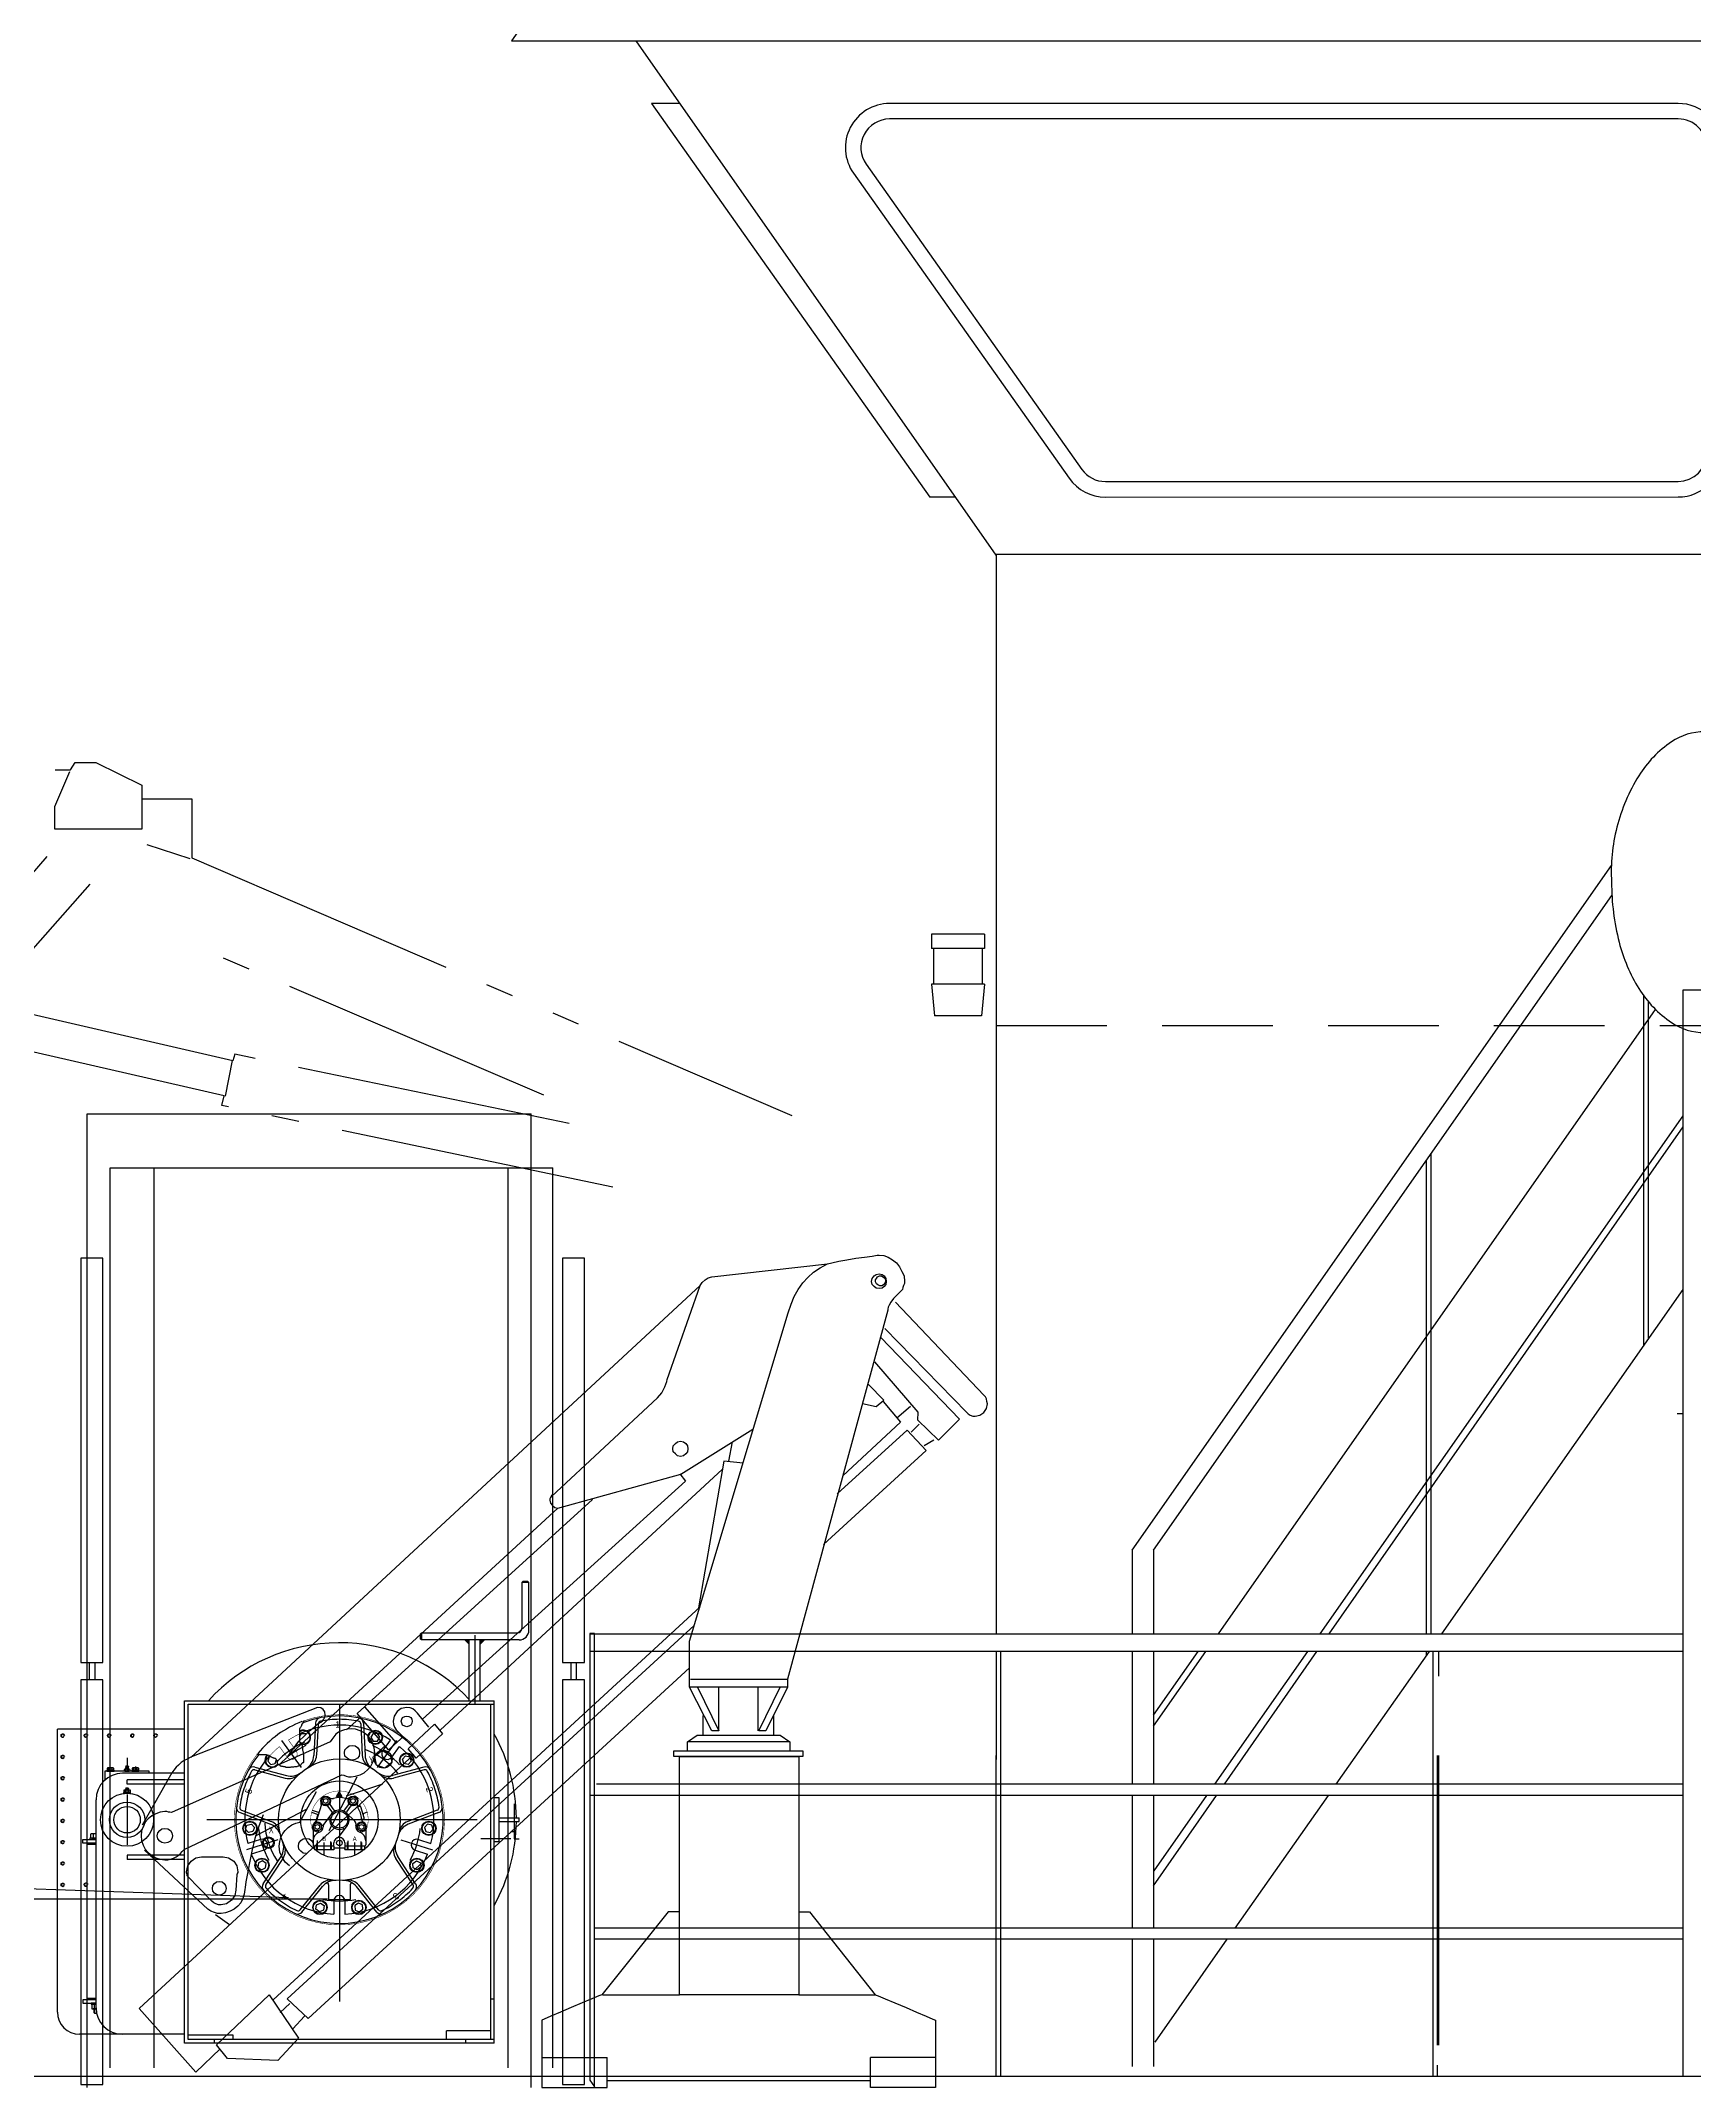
# Model space of a CAD drawing. Extents: x 1551 to 113148, y -1700 to 77018.
# Drawn here: x 20676 to 24412, y 60142 to 64767 of the extents above; entities that cross this region are included whole.
import ezdxf
from ezdxf.enums import TextEntityAlignment as Align

# ---------------------------------------------------------------- set-up
doc = ezdxf.new("R2010")
doc.units = 0
doc.header["$LTSCALE"] = 500
doc.header["$MEASUREMENT"] = 0
for name, pattern in [('CENTER', [3, 2.5, -0.25, 0, -0.25]), ('DASHED', [0.75, 0.5, -0.25]), ('PHANTOM', [2.1, 1.25, -0.2, 0.125, -0.2, 0.125, -0.2])]:
    doc.linetypes.add(name, pattern=pattern)
doc.layers.get('0').update_dxf_attribs({"linetype": 'CONTINUOUS'})
for name, color, linetype in [('CENTER', 7, 'CENTER'), ('U0CO1', 7, 'CONTINUOUS'), ('U0CO2', 7, 'CONTINUOUS')]:
    doc.layers.add(name, color=color, linetype=linetype)

# ---------------------------------------------------------------- blocks, each defined once
blk = doc.blocks.new('FLÅTE-20-25-PLAN')
at = {"color": 0, "linetype": 'ByBlock'}
for p, q in [((-470, 675), (-470, 0)), ((-430, 675), (-430, 0)), ((-430, 675), (-170, 675)), ((-170, 675), (-170, 0)), ((-130, 675), (-130, 0)), ((-130, 675), (130, 675)), ((130, 675), (130, 0)), ((170, 675), (170, 0)), ((430, 675), (170, 675)), ((430, 675), (430, 0)), ((470, 675), (470, 0)), ((-430, 0), (-170, 0)), ((-130, 0), (130, 0)), ((430, 0), (170, 0))]:
    blk.add_line(p, q, dxfattribs=at)
for points in [[(-469.6, -2.5, -0.148769), (-544, 20.1, -0.107097), (-618.1, 97.1, -0.075852), (-667.6, 213.4, -0.076955), (-679.6, 337.5, -0.062698), (-662.5, 473.4, -0.075852), (-618.1, 577.9, -0.107097), (-544, 654.8, -0.148769), (-469.6, 677.5, -0.148769)], [(469.6, -2.5, 0.148769), (544, 20.1, 0.107097), (618.1, 97.1, 0.075852), (667.6, 213.4, 0.076955), (679.6, 337.5, 0.062698), (662.5, 473.4, 0.075852), (618.1, 577.9, 0.107097), (544, 654.8, 0.148769), (469.6, 677.5, 0.148769)]]:
    blk.add_lwpolyline(points, format="xyb", dxfattribs=at)
for centre, start, end in [((-450, 675), 0, 180), ((-150, 675), 0, 180), ((150, 675), 0, 180), ((450, 675), 0, 180), ((-450, 0), 180, 0), ((-150, 0), 180, 0), ((150, 0), 180, 0), ((450, 0), 180, 0)]:
    blk.add_arc(centre, 20, start, end, dxfattribs=at)
blk = doc.blocks.new('la')
for p, q in [((-60, 185), (60, 185)), ((-60, 185), (-60, 152)), ((60, 185), (60, 152)), ((-60, 152), (60, 152)), ((-55, 152), (-55, 72)), ((55, 152), (55, 72)), ((-60, 72), (60, 72)), ((-60, 72), (-52.9, 0)), ((60, 72), (52.9, 0)), ((-52.9, 0), (52.9, 0))]:
    blk.add_line(p, q)
blk = doc.blocks.new('A$C2C821063')
for p, q in [((-3483.1, 2943.3), (-3481.9, 2962.7)), ((-1509.6, 2962.7), (-1499.2, 2979.9)), ((-1499.2, 2979.9), (-1452.4, 2979.9)), ((-1452.4, 2979.9), (-1348.3, 2928.4)), ((-5149.1, 2957), (-5067.9, 2957)), ((-5067.9, 2957), (-5067.9, 2943.3)), ((-1348.3, 2928.4), (-1348.3, 2897.6)), ((-1348.3, 2897.6), (-1235.1, 2897.6)), ((-1235.1, 2897.6), (-1235.1, 2763.8)), ((-1846.9, 2417.3), (-1838.9, 2644.8)), ((-1845.7, 2405.9), (-1846.9, 2417.3)), ((-1843.5, 2396.7), (-1845.7, 2405.9)), ((-1838.9, 2386.4), (-1843.5, 2396.7)), ((-1832, 2378.4), (-1838.9, 2386.4)), ((-1824, 2371.6), (-1832, 2378.4)), ((-1814.8, 2365.8), (-1824, 2371.6)), ((-1804.6, 2362.4), (-1814.8, 2365.8)), ((-1794.3, 2361.3), (-1804.6, 2362.4)), ((-1785.1, 2361.3), (-1794.3, 2361.3)), ((-1776, 2363.5), (-1785.1, 2361.3)), ((-1770.2, 2364.7), (-1776, 2363.5)), ((-1765.7, 2364.7), (-1770.2, 2364.7)), ((-1161.9, 2226.3), (-1765.7, 2364.7)), ((-1167.6, 2204.6), (-1161.9, 2226.3))]:
    blk.add_line(p, q)
at = {"linetype": 'PHANTOM'}
for p, q in [((-3481.9, 2962.7), (-1509.6, 2962.7)), ((-5067.9, 2943.3), (-3483.1, 2943.3)), ((-1235.1, 2763.8), (121, 2181.7)), ((-283.8, 2019.4), (-1167.6, 2204.6))]:
    blk.add_line(p, q, dxfattribs=at)
for points in [[(-6986.6, 2684.9), (-6986.6, 2630), (-6987.8, 2619.7), (-6990.1, 2610.5), (-6994.6, 2602.5), (-7000.4, 2595.7), (-7007.2, 2588.8), (-7015.2, 2584.3), (-7024.3, 2582), (-7034.7, 2580.8), (-7043.8, 2582), (-7051.8, 2584.3), (-7058.7, 2588.8), (-7063.2, 2595.7), (-7066.7, 2602.5), (-7068.9, 2610.5), (-7071.2, 2619.7), (-7071.2, 2630), (-7071.2, 2966.1), (-6986.6, 2966.1), (-6986.6, 2691.7)], [(-3400.8, 2962.7), (-3400.8, 2899.9), (-3413.4, 2861), (-3413.4, 2664.3)], [(-5149.1, 2959.3), (-5149.1, 2688.3)], [(-5067.9, 2943.3), (-5067.9, 2679.2)], [(-3481.9, 2946.7), (-3481.9, 2679.2)], [(-1348.3, 2897.6), (-1348.3, 2828.9), (-1545, 2828.9), (-1545, 2880.4), (-1510.7, 2959.3)], [(-1238.6, 2761.5), (-1335.8, 2793.5)], [(-1841.2, 2444.7), (-1562.2, 2767.2)], [(-1763.4, 2367), (-1465, 2704.3)], [(-2095, 2664.3), (-2172.8, 2664.3)], [(-2143, 2632.3), (-2145.3, 2635.7), (-2145.3, 2640.3), (-2143, 2643.7), (-2140.7, 2647.1), (-2136.2, 2649.4), (-2131.6, 2649.4), (-2128.2, 2648.3), (-2124.7, 2644.8), (-2122.5, 2641.4), (-2122.5, 2636.8), (-2124.7, 2633.4), (-2127, 2630), (-2130.5, 2627.7), (-2135, 2627.7), (-2139.6, 2628.9), (-2143, 2632.3)], [(-1655.9, 2662), (-1939.5, 2662)], [(-1747.4, 2551.1), (-1741.7, 2640.3)], [(-1740.5, 2596.8), (-1705.1, 2595.7)], [(-7036.9, 2563.7), (-7028.9, 2563.7), (-7028.9, 2562.5), (-7030.1, 2561.4), (-7028.9, 2557.9), (-7025.5, 2554.5), (-7020.9, 2552.2), (-7010.7, 2545.4), (-7001.5, 2533.9), (-6996.9, 2516.8), (-7000.4, 2505.3), (-7008.4, 2497.3), (-7018.6, 2493.9), (-7028.9, 2491.6), (-7033.5, 2492.8), (-7042.7, 2497.3), (-7051.8, 2505.3), (-7056.4, 2519.1), (-7056.4, 2521.4), (-7057.5, 2525.9), (-7059.8, 2531.7), (-7064.4, 2536.2), (-7064.4, 2536.2), (-7064.4, 2537.4), (-7063.2, 2537.4), (-7062.1, 2537.4), (-7057.5, 2532.8), (-7055.3, 2527.1), (-7053, 2521.4), (-7053, 2519.1), (-7046.1, 2506.5), (-7038.1, 2500.8), (-7031.2, 2498.5), (-7028.9, 2498.5), (-7017.5, 2503), (-7010.7, 2509.9), (-7008.4, 2516.8), (-7007.2, 2519.1), (-7009.5, 2531.7), (-7016.4, 2540.8), (-7025.5, 2547.6), (-7028.9, 2549.9), (-7031.2, 2553.4), (-7033.5, 2555.6), (-7034.7, 2557.9), (-7034.7, 2560.2), (-7034.7, 2560.2), (-7034.7, 2561.4), (-7035.8, 2562.5), (-7036.9, 2563.7)], [(-7004.9, 2578.5), (-7019.8, 2566), (-7041.5, 2566), (-7056.4, 2578.5)], [(-1844.6, 2420.7), (-1843.5, 2431), (-1840, 2441.3), (-1834.3, 2450.5), (-1827.4, 2458.4), (-1819.4, 2464.2), (-1810.3, 2468.8), (-1800, 2471), (-1789.7, 2472.2), (-1779.4, 2471), (-1769.1, 2467.6), (-1760, 2461.9), (-1752, 2455), (-1745.1, 2447), (-1740.5, 2437.9), (-1738.2, 2427.6), (-1737.1, 2417.3), (-1739.4, 2404.7), (-1744, 2394.4), (-1749.7, 2384.2), (-1757.7, 2376.1)], [(-1143.7, 2306.4), (-1159.7, 2225.2)], [(-92, 889.6), (-44, 791.3), (-60, 791.3), (-110.3, 889.6), (-110.3, 905.6), (-110.3, 942.2), (-110.3, 977.7), (-110.3, 993.7), (112.6, 1735.8), (119.5, 1755.2), (126.4, 1772.4), (135.5, 1788.4), (145.8, 1803.2), (157.2, 1815.8), (169.8, 1827.3), (184.7, 1837.5), (201.8, 1846.7), (211, 1849), (227, 1852.4), (245.3, 1855.8), (265.9, 1859.3), (285.3, 1861.6), (302.4, 1863.9), (313.9, 1866.1), (318.5, 1866.1), (328.8, 1865), (339, 1861.6), (348.2, 1855.8), (357.3, 1849), (364.2, 1839.8), (369.9, 1829.5), (374.5, 1819.3), (375.7, 1806.7), (375.7, 1802.1), (373.4, 1797.5), (372.2, 1792.9), (371.1, 1788.4), (359.6, 1777), (350.5, 1767.8), (344.7, 1759.8), (341.3, 1752.9), (339, 1748.3), (337.9, 1743.8), (337.9, 1742.6), (337.9, 1741.5), (111.5, 907.9)], [(-422.5, 1320.7), (-182.4, 1543.7), (-173.2, 1555.1), (-166.4, 1568.8), (-161.8, 1580.3), (-160.6, 1584.9), (-86.3, 1797.5), (-81.7, 1804.4), (-74.9, 1810.1), (-68, 1814.7), (-60, 1817), (201.8, 1846.7)], [(318.5, 1790.7), (311.6, 1791.8), (307, 1795.2), (302.4, 1799.8), (301.3, 1806.7), (302.4, 1813.5), (307, 1819.3), (311.6, 1822.7), (318.5, 1823.8), (325.3, 1822.7), (329.9, 1819.3), (333.3, 1813.5), (334.5, 1806.7), (333.3, 1799.8), (329.9, 1795.2), (325.3, 1791.8), (318.5, 1790.7)], [(312, 1801), (309.7, 1805.6), (309.7, 1810.2), (312, 1813.6), (314.3, 1817), (318.8, 1819.3), (323.4, 1819.3), (326.9, 1817), (330.3, 1814.8), (332.6, 1810.2), (332.6, 1805.6), (330.3, 1802.2), (328, 1798.7), (324.6, 1796.5), (320, 1796.5), (315.4, 1798.7), (312, 1801)], [(-86.3, 1797.5), (-1237.8, 730.7)], [(331.1, 1700.3), (516.3, 1510.5), (519.7, 1507.1), (524.3, 1504.8), (530, 1502.5), (535.7, 1502.5), (546, 1504.8), (555.2, 1510.5), (560.9, 1519.6), (563.2, 1530), (562, 1535.7), (560.9, 1541.4), (558.6, 1546), (555.2, 1549.4), (355.1, 1759.8)], [(321.9, 1679.8), (500.3, 1495.7), (452.3, 1447.7), (405.4, 1493.4), (406.5, 1511.6), (308.2, 1624.9)], [(280.8, 1531.1), (311.6, 1524.2), (328.8, 1538), (294.4, 1573.4)], [(327.6, 1535.7), (366.5, 1488.8), (236.2, 1367.6)], [(389.3, 1524.2), (358.5, 1498)], [(408.8, 1484.2), (390.5, 1465.9)], [(-421.3, 1324.1), (-422.5, 1321.8), (-424.8, 1318.4), (-425.9, 1315), (-425.9, 1312.7), (-424.8, 1305.9), (-420.2, 1300.1), (-414.5, 1295.6), (-407.6, 1294.4), (-129.8, 1371), (32.6, 1472.8)], [(-130.9, 1411), (-137.8, 1412.2), (-142.3, 1416.7), (-146.9, 1421.3), (-148, 1428.2), (-146.9, 1435), (-142.3, 1440.8), (-137.8, 1444.2), (-130.9, 1445.4), (-124.1, 1444.2), (-118.4, 1440.8), (-114.9, 1435), (-113.8, 1428.2), (-114.9, 1421.3), (-118.4, 1416.7), (-124.1, 1412.2), (-130.9, 1411)], [(-21.2, 1400.8), (-13.1, 1444.2)], [(223.6, 1326.4), (381.4, 1470.5), (424.8, 1424.7), (192.7, 1212.1)], [(441.9, 1447.7), (420.3, 1435)], [(10.9, 1396.2), (-32.6, 1400.8), (-89.7, 1069.2)], [(-132.1, 1372.1), (-119.5, 1355), (-714.1, 817.6)], [(-674.1, 792.4), (-36, 1382.4)], [(-757.5, 777.6), (-790.7, 747.9), (-861.6, 830.2), (-329.8, 1313.9)], [(-407.6, 1294.4), (-1018.2, 733)], [(-86.3, 1071.4), (-1051.4, 183)], [(-110.3, 933.1), (-972.5, 140.7), (-1019.4, 185.3), (-100, 1029.1)], [(-108, 907.9), (111.5, 907.9), (111.5, 889.6), (-110.3, 889.6)], [(-44, 791.3), (-44, 889.6)], [(45.2, 791.3), (45.2, 889.6)], [(111.5, 889.6), (62.3, 791.3), (46.3, 791.3), (94.4, 889.6)], [(-1018.2, 733), (-1005.7, 751.3), (-993.1, 767.3), (-980.5, 779.8), (-969.1, 791.3), (-958.8, 799.3), (-950.8, 806.2), (-946.2, 809.6), (-943.9, 810.7), (-939.3, 814.1), (-937, 817.6), (-934.7, 822.1), (-933.6, 826.7), (-934.7, 833.6), (-938.2, 839.3), (-943.9, 842.8), (-950.8, 843.9), (-1232.1, 734.1), (-1238.9, 730.7), (-1245.8, 727.2), (-1252.6, 723.8), (-1259.5, 719.2), (-1265.2, 713.5), (-1270.9, 709), (-1275.5, 702.1), (-1280.1, 696.4), (-1347.5, 577.5)], [(-772.4, 763.8), (-844.4, 845)], [(-699.2, 799.3), (-725.5, 831.3), (-730.1, 835.9), (-735.8, 840.5), (-741.5, 842.8), (-749.5, 843.9), (-762.1, 841.6), (-771.3, 834.7), (-778.1, 824.4), (-780.4, 813), (-779.3, 805), (-777, 799.3), (-773.5, 793.6), (-769, 789), (-740.4, 760.4)], [(-895.9, 691.8), (-891.3, 690.7), (-886.7, 688.4), (-881, 687.2), (-875.3, 687.2), (-865, 688.4), (-854.7, 691.8), (-845.5, 696.4), (-837.5, 703.3), (-830.7, 711.2), (-826.1, 720.4), (-822.7, 730.7), (-821.6, 741), (-822.7, 752.4), (-826.1, 761.6), (-830.7, 771.8), (-837.5, 779.8), (-845.5, 786.7), (-854.7, 791.3), (-865, 794.7), (-875.3, 795.9), (-883.3, 794.7), (-890.1, 793.6), (-897, 791.3), (-903.9, 787.9), (-909.6, 783.3), (-914.2, 777.6), (-918.8, 771.8), (-922.2, 766.1), (-1281.2, 606.1), (-1284.7, 607.2), (-1288.1, 607.2), (-1291.5, 608.4), (-1296.1, 608.4), (-1306.4, 607.2), (-1316.7, 603.8), (-1325.8, 599.2), (-1333.8, 592.3), (-1340.7, 584.3), (-1345.3, 574), (-1348.7, 564.9), (-1349.8, 553.5), (-1348.7, 543.1), (-1345.3, 532.9), (-1340.7, 523.7), (-1333.8, 515.7), (-1325.8, 508.9), (-1316.7, 504.3), (-1306.4, 500.9), (-1296.1, 499.7), (-1289.2, 499.7), (-1283.5, 500.9), (-1276.6, 503.1), (-1270.9, 506.6), (-1266.3, 508.9), (-1260.6, 513.4), (-1257.2, 518), (-1252.6, 522.6), (-895.9, 691.8)], [(-855.9, 819.9), (-885.6, 793.6)], [(-749.5, 800.4), (-754.1, 801.6), (-758.7, 803.9), (-760.9, 808.4), (-762.1, 813), (-760.9, 817.6), (-758.7, 821), (-754.1, 823.3), (-749.5, 824.4), (-744.9, 823.3), (-740.4, 821), (-738.1, 817.6), (-736.9, 813), (-738.1, 808.4), (-740.4, 803.9), (-744.9, 801.6), (-749.5, 800.4)], [(-727.8, 729.5), (-746.1, 750.1), (-686.6, 806.2), (-668.3, 784.4), (-727.8, 729.5)], [(-79.5, 782.1), (-79.5, 825.6)], [(80.6, 782.1), (80.6, 825.6)], [(-873, 724.9), (-879.9, 726.1), (-884.4, 729.5), (-889, 734.1), (-890.1, 741), (-889, 747.9), (-884.4, 753.6), (-879.9, 757), (-873, 758.1), (-866.2, 757), (-860.4, 753.6), (-857, 747.9), (-855.9, 741), (-857, 734.1), (-860.4, 729.5), (-866.2, 726.1), (-873, 724.9)], [(-797.5, 758.1), (-822.7, 735.3)], [(-145.8, 733), (-145.8, 745.6), (145.8, 745.6), (145.8, 733), (-145.8, 733)], [(-114.9, 745.6), (-114.9, 766.1), (-93.2, 781), (94.4, 781), (116.1, 766.1), (116.1, 745.6)], [(116.1, 766.1), (-114.9, 766.1)], [(-1171.4, 72), (-1226.3, 19.4), (-1354.4, 163.5), (-733.5, 737.5)], [(-133.2, 194.4), (-133.2, 733), (136.7, 733), (136.7, 194.4), (-133.2, 194.4)], [(-1014.8, 486), (-1023.9, 494), (-1030.8, 505.4), (-1036.5, 516.9), (-1037.7, 530.6), (-1036.5, 540.9), (-1034.2, 550), (-1029.6, 559.2), (-1023.9, 566), (-1017.1, 572.9), (-1009.1, 578.6), (-999.9, 582), (-990.8, 584.3), (-953.1, 654.1)], [(-924.5, 566), (-861.6, 687.2)], [(-885.6, 643.8), (-803.2, 671.2)], [(-1074.2, 601.5), (-1083.4, 575.2), (-1092.6, 547.7), (-1099.4, 519.2), (-1105.1, 492.8), (-1109.7, 468.9), (-1113.1, 449.4), (-1114.3, 436.8), (-1115.4, 432.2), (-1116.6, 422), (-1120, 411.7), (-1124.5, 402.5), (-1131.4, 394.5), (-1139.4, 387.6), (-1148.6, 383.1), (-1158.9, 379.7), (-1169.1, 378.5), (-1177.2, 378.5), (-1184, 380.8), (-1192, 383.1), (-1198.9, 387.6), (-1341.8, 521.4)], [(-1091.4, 553.5), (-975.9, 614.1)], [(-1296.1, 537.4), (-1302.9, 538.6), (-1307.5, 542), (-1312.1, 546.6), (-1313.2, 553.5), (-1312.1, 560.3), (-1307.5, 566), (-1302.9, 569.5), (-1296.1, 570.6), (-1289.2, 569.5), (-1283.5, 566), (-1280.1, 560.3), (-1278.9, 553.5), (-1280.1, 546.6), (-1283.5, 542), (-1289.2, 538.6), (-1296.1, 537.4)], [(-977, 513.4), (-983.9, 514.6), (-988.5, 519.2), (-993.1, 523.7), (-994.2, 530.6), (-993.1, 537.4), (-988.5, 543.1), (-983.9, 546.6), (-977, 547.7), (-970.2, 546.6), (-964.5, 543.1), (-961.1, 537.4), (-959.9, 530.6)], [(-1245.8, 463.1), (-1245.8, 465.4), (-1245.8, 467.7), (-1246.9, 470), (-1246.9, 472.3), (-1244.6, 486), (-1236.6, 496.3), (-1226.3, 504.3), (-1213.7, 506.6), (-1164.6, 506.6), (-1152, 504.3), (-1140.6, 496.3), (-1133.7, 486), (-1131.4, 472.3), (-1131.4, 471.1), (-1132.6, 468.9), (-1132.6, 467.7), (-1133.7, 465.4), (-1136, 431.1), (-1138.3, 418.5), (-1145.2, 408.2), (-1156.6, 400.2), (-1169.1, 397.9), (-1174.9, 397.9), (-1180.6, 400.2), (-1185.2, 402.5), (-1189.8, 405.9), (-1245.8, 463.1)], [(-1172.6, 419.7), (-1179.5, 420.8), (-1184, 424.3), (-1187.5, 428.8), (-1188.6, 434.5), (-1187.5, 441.4), (-1184, 445.9), (-1179.5, 449.4), (-1172.6, 450.5), (-1166.9, 449.4), (-1162.3, 445.9), (-1158.9, 441.4), (-1157.7, 434.5), (-1158.9, 428.8), (-1162.3, 424.3), (-1166.9, 420.8), (-1172.6, 419.7)], [(-1181.7, 376.2), (-1149.7, 353.3)], [(-135.5, 381.9), (-158.4, 381.9), (-308.2, 194.4), (-315, 192.1), (-331, 185.3), (-352.8, 176.1), (-377.9, 165.8), (-401.9, 155.5), (-423.6, 146.4), (-438.5, 139.5), (-444.2, 137.2), (-444.2, -14.8), (-296.7, -14.8), (-296.7, 52.6)], [(136.7, 381.9), (160.6, 381.9), (309.3, 194.4), (316.2, 192.1), (332.2, 185.3), (353.9, 176.1), (379.1, 165.8), (403.1, 155.5), (424.8, 146.4), (439.7, 139.5), (445.4, 137.2), (445.4, -14.8), (299, -14.8), (299, 52.6)], [(-1060.5, 194.4), (-994.2, 96.1), (-1041.1, 45.8), (-1154.3, 50.3), (-1179.5, 81.2), (-1060.5, 194.4)], [(-305.9, 194.4), (-133.2, 194.4)], [(136.7, 194.4), (309.3, 194.4)], [(-1013.7, 175), (-1035.4, 154.4)], [(-980.5, 146.4), (-1006.8, 117.8)], [(-444.2, 52.6), (-296.7, 52.6)], [(445.4, 52.6), (299, 52.6)], [(296.7, 0), (-296.7, 0)]]:
    blk.add_lwpolyline(points)
for points in [[(-5152.5, 2930.7), (-6986.6, 2930.7)], [(-5150.2, 2691.7), (-6986.6, 2691.7)], [(-1838.9, 2610.5), (-1941.8, 2663.2), (-2095, 2663.2), (-2095, 2612.8), (-2096.1, 2606), (-2097.3, 2600.2), (-2100.7, 2593.4), (-2105.3, 2587.7), (-2109.9, 2582), (-2116.7, 2578.5), (-2124.7, 2576.3), (-2132.7, 2575.1), (-2139.6, 2576.3), (-2146.4, 2578.5), (-2153.3, 2582), (-2159, 2587.7), (-2164.8, 2593.4), (-2169.3, 2600.2), (-2171.6, 2606), (-2172.8, 2612.8), (-2172.8, 2664.3), (-3411.1, 2664.3), (-3411.1, 2638), (-3481.9, 2638), (-3481.9, 2678), (-5069.1, 2678), (-5069.1, 2674.6), (-5069.1, 2664.3), (-5069.1, 2652.8), (-5069.1, 2647.1), (-5149.1, 2647.1), (-5149.1, 2688.3)], [(-439.3, 2227.5), (-1252.3, 2575.1)], [(-382.1, 2163.5), (-1137.9, 2320.1), (-1142.5, 2305.2), (-1706.2, 2435.6)]]:
    blk.add_lwpolyline(points, dxfattribs=at)
blk = doc.blocks.new('vinsprof')
at = {"layer": 'CENTER', "linetype": 'CENTER'}
for p, q in [((0, 261.2), (0, -261.2)), ((261.2, 0), (-249, 0)), ((261.2, 0), (-162.5, 0))]:
    blk.add_line(p, q, dxfattribs=at)
at = {"layer": 'U0CO1'}
for p, q in [((0, 250), (0, -411.2)), ((311.2, 0), (-300, 0))]:
    blk.add_line(p, q, dxfattribs=at)
at = {"layer": 'U0CO2'}
for p, q in [((414.2, 538.3), (412.2, 536.3)), ((428.2, 536.3), (412.2, 536.3)), ((412.2, 536.3), (412.2, 432.3)), ((426.2, 538.3), (414.2, 538.3)), ((426.2, 538.3), (428.2, 536.3)), ((428.2, 428.3), (428.2, 536.3)), ((185.2, 422.3), (183.2, 420.3)), ((183.2, 408.3), (183.2, 420.3)), ((185.2, 422.3), (402.2, 422.3)), ((185.2, 422.3), (185.2, 406.3)), ((185.2, 406.3), (183.2, 408.3)), ((406.2, 406.3), (185.2, 406.3)), ((293.2, 269), (293.2, 406.3)), ((318.2, 269), (318.2, 406.3)), ((-350, 269), (350, 269)), ((-350, -505), (-350, 269)), ((-342, 261), (350, 261)), ((-342, -497), (-342, 261)), ((342, -405), (342, 261)), ((350, -405), (350, 269)), ((-350, 205), (-637.3, 205)), ((-637.3, -435), (-637.3, 205)), ((-54.2, 218.5), (-57.9, 144.9)), ((-48.1, 216.9), (-51.6, 145.5)), ((0, 209), (0, -209)), ((48.1, 216.9), (51.6, 145.5)), ((54.2, 218.5), (57.9, 144.9)), ((-480, 140), (-480, 110)), ((-86, 118.3), (-130, 179)), ((86, 118.3), (130, 179)), ((97.9, 156), (115.3, 180)), ((118.1, 141.3), (135.5, 165.3)), ((-430, 110), (-530, 110)), ((-430, 110), (-530, 110)), ((-530, 110), (-530, 89.7)), ((-350, 105), (-490, 105)), ((-486.5, 113.8), (-486.5, 110.7)), ((-484.9, 110), (-475.1, 110)), ((-482.3, 122), (-483.3, 119.7)), ((-483.3, 119.7), (-476.8, 119.7)), ((-482.9, 110.7), (-482.9, 113.8)), ((-482.3, 122), (-477.7, 122)), ((-482.3, 117.4), (-477.7, 117.4)), ((-477.7, 122), (-476.8, 119.7)), ((-477.1, 110.7), (-477.1, 113.8)), ((-473.5, 113.8), (-473.5, 110.7)), ((-430, 105), (-430, 110)), ((-191.5, 112.7), (-122.4, 94)), ((-191.1, 119.1), (-119.9, 99.8)), ((191.1, 119.1), (119.9, 99.8)), ((191.5, 112.7), (122.4, 94)), ((-482.3, 72), (-483.2, 69.7)), ((-483.2, 69.7), (-476.8, 69.7)), ((-482.3, 72), (-477.7, 72)), ((-482.3, 67.4), (-477.7, 67.4)), ((-350, 90), (-480, 90)), ((-480, 80), (-480, 90)), ((-350, 80), (-480, 80)), ((-480, 60), (-480, 69.2)), ((-480, 57), (-480, -57)), ((-477.7, 72), (-476.8, 69.7)), ((-473.5, 62.1), (-473.5, 61.6)), ((-35.8, 45.3), (-30.9, 48.2)), ((-30.9, 48.2), (-25.9, 45.3)), ((-6.6, 52.8), (-0.6, 62.8)), ((5.4, 52.8), (-6.6, 52.8)), ((-0.6, 62.8), (5.4, 52.8)), ((25.9, 45.3), (30.9, 48.2)), ((30.9, 48.2), (35.8, 45.3)), ((-550, -425), (-550, 45)), ((-249, 0), (-261.2, 0)), ((-224.6, 16), (-155.7, -10.3)), ((-221.2, 21.3), (-154.3, -4.1)), ((-62.8, 16.7), (-47.7, 11.8)), ((-61.3, 21.5), (-46.1, 16.6)), ((-48.6, 12.1), (-53.5, -2.9)), ((-40.4, 34.2), (-52.8, -3.9)), ((-41.4, 34.5), (-40.4, 34.2)), ((-35.8, 39.6), (-35.8, 45.3)), ((-30.9, 36.7), (-35.8, 39.6)), ((-17.6, 13.2), (-34.9, -9.8)), ((-25.9, 39.6), (-30.9, 36.7)), ((-25.9, 45.3), (-25.9, 39.6)), ((-16.7, 17.9), (-25.9, 30.5)), ((-11.8, 21.4), (-21, 34)), ((11.8, 21.4), (21, 34)), ((15.6, 15.6), (34.7, -3.6)), ((16.7, 17.9), (25.9, 30.5)), ((25.9, 39.6), (25.9, 45.3)), ((30.9, 36.7), (25.9, 39.6)), ((35.8, 39.6), (30.9, 36.7)), ((35.8, 45.3), (35.8, 39.6)), ((43.8, 30), (45.8, 30.6)), ((56.3, 4.6), (48.3, 29.4)), ((53, 1.5), (55, 2.1)), ((62.8, 16.7), (55.3, 14.3)), ((221.2, 21.3), (154.3, -4.1)), ((224.6, 16), (155.7, -10.3)), ((360, 4), (406, 4)), ((394.8, 36.2), (394.8, -43.3)), ((406, -4), (406, 4)), ((-579.7, -53), (-579.7, -45)), ((-579.7, -45), (-550, -45)), ((-139.1, -45.2), (-210.4, -68.4)), ((-178.6, -44.9), (-206.8, -54.1)), ((-59.5, -23.8), (-59.5, -57)), ((-54.9, -13.4), (-49.9, -10.5)), ((-54.9, -19.1), (-54.9, -13.4)), ((-49.9, -21.9), (-54.9, -19.1)), ((-53.8, -3.6), (-52.8, -3.9)), ((-49.9, -10.5), (-45, -13.4)), ((-45, -19.1), (-49.9, -21.9)), ((-45, -13.4), (-45, -19.1)), ((45, -13.4), (49.9, -10.5)), ((45, -19.1), (45, -13.4)), ((49.9, -21.9), (45, -19.1)), ((49.9, -10.5), (54.9, -13.4)), ((54.9, -19.1), (49.9, -21.9)), ((54.9, -13.4), (54.9, -19.1)), ((59.5, -23.8), (59.5, -57)), ((139.1, -45.2), (210.4, -68.4)), ((178.6, -44.9), (206.8, -54.1)), ((387.3, -43.3), (319.8, -43.3)), ((360, -4), (406, -4)), ((394.8, -27.5), (387.3, -27.5)), ((394.8, -43.3), (394.6, -43.3)), ((394.8, -43.3), (406.1, -43.3)), ((-550, -53), (-579.7, -53)), ((-550, -54), (-570, -54)), ((-570, -406), (-570, -54)), ((-550, -56), (-570, -56)), ((-350, -80), (-480, -80)), ((-480, -80), (-480, -90)), ((-350, -90), (-480, -90)), ((-170.9, -68.7), (-199.1, -77.8)), ((-172.3, -144.9), (-132, -83.2)), ((-166.4, -147.3), (-127.3, -87.3)), ((-12.5, -60), (-57.5, -60)), ((-56.5, -62.2), (-56.5, -68)), ((-12.5, -68), (-56.5, -68)), ((-51, -68), (-51, -53.4)), ((-49.5, -68), (-49.5, -47.1)), ((-34.5, -79.1), (-34.5, -51.6)), ((-19.5, -68), (-19.5, -49.3)), ((-18, -68), (-18, -51.6)), ((-12.5, -60), (-12.5, -52.5)), ((-12.5, -60), (-12.5, -68)), ((10.5, -64.5), (-10.5, -64.5)), ((12.5, -52.5), (12.5, -68)), ((57.5, -60), (12.5, -60)), ((56.5, -68), (12.5, -68)), ((18, -68), (18, -51.6)), ((19.5, -68), (19.5, -48.1)), ((34.5, -78.6), (34.5, -51.6)), ((49.5, -68), (49.5, -49.1)), ((51, -68), (51, -51.6)), ((56.5, -62.2), (56.5, -68)), ((166.4, -147.3), (127.3, -87.3)), ((172.3, -144.9), (132, -83.2)), ((170.9, -68.7), (199.1, -77.8)), ((-88.6, -203.8), (-43.7, -148)), ((-84.6, -208.7), (-38.3, -151.2)), ((-24.4, -146.9), (-24.4, -180)), ((23.1, -181.2), (-23.1, -181.2)), ((-12.5, -183.8), (-12.5, -213.4)), ((12.5, -183.8), (12.5, -213.4)), ((24.4, -146.9), (24.4, -180)), ((84.6, -208.7), (38.3, -151.2)), ((88.6, -203.8), (43.7, -148)), ((-579.7, -407), (-579.7, -415)), ((-550, -407), (-579.7, -407)), ((-579.7, -415), (-550, -415)), ((-550, -404), (-570, -404)), ((-550, -406), (-570, -406)), ((342, -497), (342, -405)), ((342, -405), (350, -405)), ((350, -505), (350, -403.3)), ((-351.6, -485), (-587.3, -485)), ((350, -505), (-350, -505)), ((-240.4, -487), (-342, -487)), ((350, -497), (-342, -497)), ((-283.4, -497), (-283.4, -505)), ((-240.4, -497), (-240.4, -487)), ((342, -477), (242, -477)), ((242, -497), (242, -477)), ((285, -497), (285, -505))]:
    blk.add_line(p, q, dxfattribs=at)
for points in [[(305.7, 417.3), (305.7, 261)], [(-80.8, 223.3), (-80.8, 222.7), (-81.3, 222.5), (-81.5, 222), (-82.4, 221.1), (-82.6, 220.7), (-82.6, 220), (-82.8, 218.7), (-82.8, 218.2), (-83.1, 217.8), (-83.3, 217.4), (-83.5, 216.9), (-84, 216.5), (-84.2, 216), (-84.6, 215.8), (-85.1, 215.4), (-85.5, 214.9), (-85.7, 213.6), (-85.7, 213.1), (-86, 212.7), (-86, 212.2), (-86.2, 212), (-86.4, 211.6), (-86.9, 210.2), (-87.3, 209.8), (-87.7, 208.5), (-89.1, 208), (-89.5, 206.7), (-89.7, 206.2), (-90, 205.8), (-90, 198), (-90.2, 197.6), (-90.2, 190.9), (-90.4, 189.6), (-90.4, 178), (-90.2, 177.6), (-90.2, 176.7), (-90, 176.5), (-90, 176), (-89.5, 175.6), (-88.2, 174.2), (-86.4, 172), (-85.1, 170.7), (-84.8, 170.2), (-84.8, 169.1), (-84.6, 169.1), (-84.6, 168), (-84.4, 167.6), (-84.4, 166.2), (-84, 164.5), (-84, 163.1), (-83.7, 162.7), (-83.5, 161.4), (-83.5, 160), (-83.3, 158.7), (-83.1, 157.4), (-82.8, 156), (-82.4, 154.7), (-82.2, 153.4), (-81.7, 152), (-81.5, 150.2), (-81.1, 148.9), (-81.1, 133.4), (-81.3, 131.6), (-81.3, 129.8), (-81.5, 129.4), (-81.7, 128.9), (-83.1, 128.5), (-84.8, 127.1), (-86.2, 125.8), (-86.6, 125.4), (-86.9, 124), (-87.1, 123.6), (-87.5, 123.1), (-88, 122.9), (-88.4, 122.5), (-88.6, 122), (-89.1, 121.8), (-91.7, 120.9), (-93.1, 120.7), (-95.3, 120.2), (-95.7, 120.2), (-96.2, 119.8), (-98, 119.6), (-99.3, 119.4), (-101.5, 119.4), (-103.7, 118.9), (-106, 118.7), (-107.7, 118.7), (-110, 118.5), (-111.7, 118.2), (-113.5, 118), (-115.8, 117.8), (-119.8, 117.8), (-120.2, 118), (-120.6, 118.2), (-121.1, 118.7), (-122.4, 119.1), (-122.6, 119.4), (-124, 119.8), (-125.3, 119.8), (-127.1, 120), (-129.8, 120.5), (-131.5, 120.7), (-132.9, 121.1), (-133.8, 122), (-134, 122.5), (-134.4, 122.9), (-135.8, 124.2), (-137.1, 124.7), (-138.9, 125.1), (-139.3, 125.6), (-139.8, 126.9), (-140, 128.7), (-140, 131.8), (-140.2, 132.2), (-140.6, 133.6), (-141.1, 134.9), (-142.9, 136.2), (-143.3, 136.7), (-144.7, 138), (-146, 138.5), (-147.8, 138.9), (-148.2, 139.1), (-149.5, 139.4), (-149.8, 139.8), (-150.7, 140.2), (-152, 140.7), (-153.3, 141.1), (-153.8, 141.4), (-154.2, 141.8), (-155.5, 142.2), (-157.3, 143.6), (-159.5, 144.9), (-162.2, 145.8), (-163.5, 146.2), (-164.9, 146.5), (-166.7, 146.7), (-178.2, 146.7), (-179.6, 146.9), (-181.3, 147.1), (-185.3, 147.1), (-186.7, 147.4)], [(-90.4, 187.5), (-86, 195), (-75.9, 195)], [(-156.1, 142.7), (-158.9, 142.1), (-162, 132.5)], [(-523.5, 112.1), (-523.5, 111.6), (-511.5, 111.6), (-511.5, 112.1)], [(-511.9, 116.9), (-523.1, 116.9)], [(-467.2, 112.1), (-467.2, 111.6), (-455.2, 111.6), (-455.2, 112.1)], [(-455.6, 116.9), (-466.8, 116.9)], [(-461.2, 119.9), (-461.2, 109.1)], [(-162, 132.5), (-155.3, 125), (-145.4, 127.1), (-142.5, 136)], [(-486, 62.1), (-486, 61.6), (-474, 61.6), (-474, 62.1)], [(-474.4, 66.9), (-485.6, 66.9)], [(350, -4), (350, 50), (360, 50), (360, -7.6)], [(-550, -42), (-564, -42), (-564, -45), (-550, -45)], [(-560.1, -41), (-560.1, -42), (-550, -42)], [(-550, -32), (-559.4, -32)], [(-555.9, -41), (-550, -41)], [(17.6, -13.2), (-1, -37.9)], [(360, -4), (360, -50), (350, -50), (350, -4)], [(-550, -415), (-561, -415), (-561, -417), (-549, -417)], [(-549, -417), (-556.8, -417)], [(-549, -427.8), (-556.8, -427.8)], [(-555, -427.8), (-555, -435.8), (-553.8, -437), (-550, -437)], [(-553.8, -427.8), (-553.8, -437)]]:
    blk.add_lwpolyline(points, dxfattribs=at)
at = {"layer": 'U0CO2', "const_width": 1.25}
for points in [[(-186.3, 147.3, 7.167754), (-80.8, 223.3, 7.167754)], [(-90.2, 193.8, 0.033574), (-115.3, 180, 0.033574)], [(-135.5, 165.3, 0.036073), (-157.9, 144.1, 0.036073)], [(-115.3, 180), (-97.9, 156, -1), (-118.1, 141.3), (-135.5, 165.3)]]:
    blk.add_lwpolyline(points, format="xyb", dxfattribs=at)
at = {"layer": 'U0CO2'}
for points in [[(75.9, 195), (70.9, 186.3), (75.9, 177.5), (86, 177.5), (91.1, 186.3), (86, 195)], [(83.7, 123.5), (80.2, 143.4), (95.7, 156.4), (114.6, 149.5), (118.2, 129.6), (102.7, 116.6)], [(162, 132.5), (155.3, 125), (145.4, 127.1), (142.2, 136.7), (149, 144.2), (158.9, 142.1)], [(-525.5, 111.6), (-525.5, 110), (-509.5, 110), (-509.5, 111.6)], [(-469.2, 111.6), (-469.2, 110), (-453.2, 110), (-453.2, 111.6)], [(-488, 61.6), (-488, 60), (-472, 60), (-472, 61.6)], [(-209, -12), (-199.1, -9.9), (-192.3, -17.4), (-195.4, -27), (-205.3, -29.1), (-212.1, -21.6)], [(209, -12), (199.1, -9.9), (192.3, -17.4), (195.4, -27), (205.3, -29.1), (212.1, -21.6)], [(-176.1, -113.1), (-166.8, -109), (-165.8, -99), (-174, -93), (-183.2, -97.2), (-184.2, -107.2)], [(176.1, -113.1), (166.8, -109), (165.8, -99), (174, -93), (183.2, -97.2), (184.2, -107.2)], [(-53.2, -202.4), (-52.1, -192.4), (-42.9, -188.3), (-34.7, -194.2), (-35.8, -204.2), (-45, -208.4)], [(53.2, -202.4), (52.1, -192.4), (42.9, -188.3), (34.7, -194.2), (35.8, -204.2), (45, -208.4)]]:
    blk.add_lwpolyline(points, close=True, dxfattribs=at)
for points in [[(-525, 116.4), (-525, 112.1), (-521.3, 112.1), (-521.3, 116.4, 0.267949)], [(-468.7, 116.4), (-468.7, 112.1), (-464.9, 112.1), (-464.9, 116.4, 0.267949)], [(-487.5, 66.4), (-487.5, 62.1), (-483.8, 62.1), (-483.8, 66.4, 0.267949)], [(-562.9, -32.9), (-562.9, -41), (-555.9, -41), (-555.9, -32.9, 0.267949)]]:
    blk.add_lwpolyline(points, format="xyb", close=True, dxfattribs=at)
for points in [[(-521.3, 112.1), (-513.8, 112.1), (-513.8, 116.4, 0.133975), (-521.3, 116.4)], [(-513.8, 112.1), (-510, 112.1), (-510, 116.4, 0.267949), (-513.8, 116.4)], [(-464.9, 112.1), (-457.4, 112.1), (-457.4, 116.4, 0.133975), (-464.9, 116.4)], [(-457.4, 112.1), (-453.7, 112.1), (-453.7, 116.4, 0.267949), (-457.4, 116.4)], [(-483.8, 62.1), (-476.2, 62.1), (-476.2, 66.4, 0.133975), (-483.8, 66.4)], [(-476.2, 62.1), (-472.5, 62.1), (-472.5, 66.4, 0.267949), (-476.2, 66.4)], [(-550, -32, 0.057152), (-555.9, -32.9)], [(-554.2, -417.7, 0.267949), (-559.4, -417.7), (-559.4, -427.1, 0.267949), (-554.2, -427.1)], [(-550, -417, 0.053973), (-554.2, -417.7), (-554.2, -427.1, 0.053973), (-550, -427.8, 0.053973)], [(-549, -427.8, 0.000005), (-549, -427.8)]]:
    blk.add_lwpolyline(points, format="xyb", dxfattribs=at)
at = {"layer": 'U0CO2', "const_width": 1}
blk.add_lwpolyline([(56.5, -68), (56.5, -62.2), (59.5, -57), (59.5, -26.2, 1.532231), (-59.5, -26.2), (-59.5, -57), (-56.5, -62.2), (-56.5, -68), (-12.5, -68), (-10.5, -64.5), (-10.5, -64.5), (10.5, -64.5), (12.5, -66.5), (12.5, -68)], format="xyb", close=True, dxfattribs=at)
at = {"layer": 'U0CO2', "extrusion": (0, 0, -1)}
for centre in [(625.3, 190), (572.8, 190.1), (520.3, 190), (467.8, 190.1), (415.4, 190.1), (625.3, 141.9), (625.3, 93.7), (625.3, 45.5), (625.3, -2.7), (625.3, -50.8), (625.3, -99), (625.3, -147.3), (572.8, -146.7)]:
    blk.add_circle(centre, 3.32, dxfattribs=at)
at = {"layer": 'U0CO2'}
for centre, radius in [((81, 186.3), 16.2), ((81, 186.3), 15), ((99.2, 136.5), 20), ((99.2, 136.5), 20), ((152.1, 134.6), 16.2), ((152.1, 134.6), 15), ((0, 0), 137.5), ((-480, 0), 60), ((0, 0), 87.5), ((-30.9, 42.5), 11), ((-30.9, 42.5), 9), ((30.9, 42.5), 11), ((30.9, 42.5), 9), ((-480, 0), 40), ((-480, 0), 30), ((0, 0), 19), ((-202.2, -19.5), 16.2), ((-202.2, -19.5), 15), ((-160.5, -52.1), 13.1), ((-160.5, -52.1), 11.2), ((-49.9, -16.2), 9), ((49.9, -16.2), 9), ((202.2, -19.5), 16.2), ((202.2, -19.5), 15), ((-175, -103.1), 16.2), ((-175, -103.1), 15), ((0, -52.5), 6.25), ((175, -103.1), 16.2), ((175, -103.1), 15), ((-44, -198.3), 16.2), ((-44, -198.3), 15), ((44, -198.3), 16.2), ((44, -198.3), 15)]:
    blk.add_circle(centre, radius, dxfattribs=at)
for centre, radius, start, end in [((402.2, 432.3), 10, 270, 0), ((406.2, 428.3), 22, 270, 0), ((0, 0), 400, 42.8517, 137.7397), ((0, 0), 234.4, 141.1156, 110.6747), ((0, 0), 237.5, 110.9324, 140.9485), ((0, 0), 213.8, 57.3525, 114.9557), ((-81, 186.3), 16.2, 255.7622, 123.4895), ((-81, 186.3), 15, 247.5586, 126.71), ((-41.7, 217.9), 12.5, 100.8447, 177.1376), ((-41.8, 216.6), 6.25, 100.9239, 177.1376), ((0, 0), 226.9, 90, 100.9239), ((0, 0), 226.9, 79.0761, 90), ((41.8, 216.6), 6.25, 2.8624, 79.0761), ((41.7, 217.9), 12.5, 2.8624, 79.1553), ((0, 0), 400, 0.573, 28.955), ((0, 0), 213.8, 137.6576, 194.6475), ((-152.1, 134.6), 16.2, 134.3252, 324.5049), ((-152.1, 134.6), 15, 131.8378, 326.7768), ((0, 0), 192.5, 114.2866, 137.7134), ((0, 0), 183.8, 114.2866, 137.7134), ((-95.4, 146.7), 37.5, 303.0214, 357.1376), ((-82.8, 147), 31.2, 299.3987, 357.1376), ((82.8, 147), 31.2, 182.8624, 240.6013), ((95.4, 146.7), 37.5, 182.8624, 236.9786), ((0, 0), 168.8, 38.6755, 69.3245), ((0, 0), 183.8, 42.2866, 65.7134), ((108, 148.7), 12.5, 144, 324), ((0, 0), 213.8, 345.3525, 50.6475), ((-490, 45), 60, 90, 180), ((-484.7, 111.9), 2.64, 46.5002, 133.4998), ((-484.7, 112.6), 2.64, 226.5002, 313.4998), ((-486.4, 118.5), 4.28, 278.8274, 345.1742), ((-480, 119.7), 3.25, 180, 225.0475), ((-480, 108.5), 6, 61.5264, 118.4736), ((-480, 116), 6, 241.5264, 298.4736), ((-480, 119.7), 3.25, 314.9525, 0), ((-473.6, 118.5), 4.28, 194.8258, 261.1726), ((-475.3, 111.9), 2.64, 46.5002, 133.4998), ((-475.3, 112.6), 2.64, 226.5002, 313.4998), ((0, 0), 226.9, 151.0761, 162), ((-194.3, 107), 12.5, 74.8624, 151.1553), ((-193.1, 106.7), 6.25, 74.8624, 151.0761), ((-114.2, 124.2), 31.2, 254.8624, 312.6013), ((-110.1, 136), 37.5, 254.8624, 308.9786), ((110.1, 136), 37.5, 231.0214, 285.1376), ((114.2, 124.2), 31.2, 227.3987, 285.1376), ((194.3, 107), 12.5, 28.8447, 105.1376), ((193.1, 106.7), 6.25, 28.9239, 105.1376), ((0, 0), 226.9, 18, 28.9239), ((-480, 69.7), 3.25, 180, 225.0475), ((-486.4, 68.5), 4.28, 338.1209, 345.1742), ((-480, 69.7), 3.25, 314.9525, 0), ((-473.6, 68.5), 4.28, 194.8258, 201.8791), ((0, 0), 226.9, 162, 172.9239), ((-16.4, 57.7), 10, 226.5243, 285.8722), ((0, 0), 50, 74.1277, 105.8725), ((16.4, 57.7), 10, 254.1275, 313.4756), ((0, 0), 226.9, 7.0761, 18), ((-220.1, 27.6), 12.5, 172.8447, 249.1376), ((-218.9, 27.2), 6.25, 172.9239, 249.1376), ((-51.1, 36.9), 10, 346.0678, 15.426), ((-28.3, 28.7), 3, 35.9992, 100.6232), ((0, 0), 22, 167.62, 298.38), ((-18.6, 35.8), 3, 151.3769, 216), ((0, 0), 22, 322.982, 143.0237), ((-19.1, 16.1), 3, 319.8866, 36.0001), ((-9.4, 23.2), 3, 216, 292.1134), ((9.4, 23.2), 3, 247.8865, 324.0001), ((19.1, 16.1), 3, 144, 220.1135), ((18.6, 35.8), 3, 324, 28.6231), ((28.3, 28.7), 3, 79.377, 144), ((49.8, 33.4), 10, 154.5244, 213.8724), ((42.8, 32.8), 3, 184.8693, 288.0001), ((0, 0), 50, 18, 33.8724), ((46.4, 28.7), 2, 18, 108), ((0, 0), 50, 2.1276, 18), ((60, 2.2), 10, 182.1276, 241.4757), ((54, -1.4), 3, 108.0001, 211.131), ((55.9, 12.4), 2, 108, 198), ((54.4, 4), 2, 288.0003, 18), ((218.9, 27.2), 6.25, 290.8624, 7.0761), ((220.1, 27.6), 12.5, 290.8624, 7.1553), ((0, 0), 183.8, 186.2866, 209.7134), ((-174.8, -56.8), 12.5, 288, 108), ((0, 0), 168.8, 182.6755, 213.3245), ((-169, -45.4), 37.5, 15.0214, 69.1376), ((-165.4, -33.4), 31.2, 11.3987, 69.1376), ((-49.9, -16.2), 11, 26.8495, 279.15), ((-69.5, -23.8), 10, 359.9981, 21.2764), ((-39.5, -47.5), 20, 108.4256, 180), ((-63, 0.2), 10, 308.5742, 342), ((-47.9, -29.1), 2, 17.9999, 99.15), ((-49.9, -16.2), 13, 288.4256, 1.0465), ((-38.3, -10.4), 2, 206.8495, 288.0001), ((-26.9, -15.8), 10, 142.9997, 181.0465), ((0, -52.5), 12.5, 0, 180), ((-9, -31.9), 10, 293.5636, 323), ((27.6, -10.6), 10, 345.9659, 45.0001), ((49.9, -16.2), 13, 165.9659, 251.5744), ((38.3, -10.4), 2, 251.9998, 333.1501), ((49.9, -16.2), 11, 260.8499, 153.1502), ((39.5, -47.5), 20, 359.9998, 71.5744), ((47.9, -29.1), 2, 80.8498, 162.0001), ((69.5, -23.8), 10, 158.7207, 180), ((169, -45.4), 37.5, 110.8624, 164.9786), ((165.4, -33.4), 31.2, 110.8624, 168.6013), ((0, 0), 183.8, 330.2866, 353.7134), ((174.8, -56.8), 12.5, 72, 252), ((0, 0), 400, 331.045, 359.427), ((0, 0), 213.8, 201.3525, 266.6475), ((-163.4, -62.7), 37.5, 326.8624, 20.9786), ((-153.4, -70.3), 31.2, 326.8624, 24.6013), ((-56.5, -57), 3, 180, 240), ((-59.5, -62.2), 3, 359.9999, 60), ((-10.5, -66.5), 2, 90, 180), ((10.5, -66.5), 2, 0, 90), ((0, 0), 213.8, 273.3525, 338.6475), ((59.5, -62.2), 3, 119.9973, 180.0084), ((56.5, -57), 3, 299.9973, 360), ((153.4, -70.3), 31.2, 155.3987, 213.1376), ((163.4, -62.7), 37.5, 159.0214, 213.1376), ((-19.4, -167.6), 31.2, 83.3987, 141.1376), ((-9.1, -174.8), 37.5, 87.0214, 141.1376), ((9.1, -174.8), 37.5, 38.8624, 92.9786), ((19.4, -167.6), 31.2, 38.8624, 96.6013), ((-161.9, -151.8), 12.5, 146.8624, 223.1553), ((-161.2, -150.7), 6.25, 146.8624, 223.0761), ((0, 0), 226.9, 223.0761, 234), ((0, 0), 226.9, 234, 244.9239), ((0, 0), 183.8, 258.2866, 281.7134), ((-28.1, -146.9), 3.75, 0, 124.3257), ((-23.1, -180), 1.25, 180, 270), ((0, -183.8), 12.5, 0, 180), ((23.1, -180), 1.25, 270, 0), ((28.1, -146.9), 3.75, 55.6743, 180), ((0, 0), 226.9, 295.0761, 306), ((0, 0), 226.9, 306, 316.9239), ((161.2, -150.7), 6.25, 316.9239, 33.1376), ((161.9, -151.8), 12.5, 316.8447, 33.1376), ((-94.3, -200.8), 12.5, 244.8447, 321.1376), ((-93.5, -199.8), 6.25, 244.9239, 321.1376), ((94.3, -200.8), 12.5, 218.8624, 295.1553), ((93.5, -199.8), 6.25, 218.8624, 295.0761), ((-587.3, -435), 50, 180, 270), ((-490, -425), 60, 180, 270)]:
    blk.add_arc(centre, radius, start, end, dxfattribs=at)
at = {"layer": 'U0CO2', "extrusion": (0, 0, -1)}
for centre in [(625.3, 190), (572.8, 190.1), (520.3, 190), (467.8, 190.1), (415.4, 190.1), (625.3, 141.9), (625.3, 93.7), (625.3, 45.5), (625.3, -2.7), (625.3, -50.8), (625.3, -99), (625.3, -147.3), (572.8, -146.7)]:
    blk.add_arc(centre, 4, 260, 170, dxfattribs=at)
at = {"layer": 'U0CO2'}
for points in [[(293.2, 406.3), (293.2, 394.6), (281.5, 406.3)], [(318.2, 406.3), (318.2, 394.6), (329.9, 406.3)], [(-0.6, 62.8), (-6.6, 52.8), (5.4, 52.8)]]:
    blk.add_solid(points, dxfattribs=at)
blk.add_text('1', height=15, dxfattribs=at).set_placement((-9.4, 207.7))
at = {"layer": 'U0CO2', "width": 0.8}
for s, p in [('Y', (66.4, 128.3)), ('X', (-159.7, -30.6))]:
    blk.add_text(s, height=15, dxfattribs=at).set_placement(p)
at = {"layer": 'U0CO2'}
for s, rotation, p in [('5', 72, (-199.7, 56.9)), ('2', 288, (195, 71.3)), ('4', 144, (-115.9, -172.3)), ('3', 216, (128.1, -163.5))]:
    blk.add_text(s, height=15, rotation=rotation, dxfattribs=at).set_placement(p)
at = {"layer": 'U0CO2', "width": 0.8}
for s, p in [('B', (-34.5, -43.4)), ('A', (34.5, -42.9))]:
    blk.add_text(s, height=10, dxfattribs=at).set_placement(p, align=Align.MIDDLE)

msp = doc.modelspace()

# ---------------------------------------------------------------- linework, layer by layer
for p, q in [((21739.136, 64766.511), (29955.795, 64766.511)), ((22835.105, 63604.474), (22021.437, 64766.511)), ((22055.929, 64625.164), (22685.087, 63735.706)), ((22120.41, 64625.164), (22055.929, 64625.164)), ((22743.215, 63735.706), (22685.087, 63735.706)), ((22833.869, 63606.238), (28668.067, 63606.238)), ((22835.105, 63604.474), (22835.105, 61166.238)), ((23142.054, 61355.397), (24225.461, 62902.663)), ((23190.885, 61355.397), (24226.711, 62834.71)), ((23337.092, 61166.238), (24325.197, 62577.398)), ((24298.975, 61818.492), (24298.975, 62607.61)), ((24308.975, 61832.774), (24308.975, 62594.922)), ((20780.58, 60141.238), (20780.58, 62341.238)), ((20780.58, 62341.238), (21784.21, 62341.238)), ((21784.21, 60141.238), (21784.21, 62341.238)), ((23567.011, 61166.238), (24387.365, 62337.432)), ((23587.833, 61166.238), (24387.365, 62312.432)), ((23817.927, 61166.238), (23817.927, 62250.905)), ((23807.927, 61166.238), (23807.927, 62236.624)), ((23842.261, 61166.238), (24387.365, 61944.727)), ((24374.288, 61664.534), (24387.365, 61664.534)), ((23142.054, 61355.397), (23142.054, 61166.238)), ((23190.885, 61355.397), (23190.885, 61166.238)), ((21916.743, 61166.238), (23335.105, 61166.238)), ((23335.105, 61166.238), (24387.365, 61166.238)), ((23835.105, 61126.238), (21916.743, 61126.238)), ((22835.105, 61126.238), (22835.105, 60882.646)), ((22845.105, 60885.05), (22845.105, 61126.238)), ((23142.054, 61126.238), (23142.054, 60826.238)), ((23190.885, 60957.433), (23309.084, 61126.238)), ((23190.885, 60982.433), (23291.578, 61126.238)), ((23190.885, 61126.238), (23190.885, 60826.238)), ((23328.86, 60826.238), (23538.993, 61126.238)), ((23350.664, 60826.238), (23559.93, 61126.238)), ((23603.348, 60826.238), (23814.177, 61126.238)), ((24387.365, 61126.238), (23756.232, 61126.238)), ((23807.927, 61117.203), (23807.927, 61126.238)), ((23822.267, 60868.49), (23822.267, 61126.238)), ((23835.105, 61070.487), (23835.105, 61126.238)), ((22835.105, 60186.676), (22835.105, 60891.107)), ((22845.105, 60236.369), (22845.105, 60891.107)), ((23822.267, 60188.231), (23822.267, 60891.107)), ((23832.267, 60236.369), (23832.267, 60891.107)), ((23835.105, 60236.369), (23835.105, 60891.107)), ((24387.365, 60826.238), (21931.735, 60826.238)), ((24387.365, 60801.238), (21917.144, 60801.238)), ((23142.054, 60801.238), (23142.054, 60501.238)), ((23190.559, 60596.715), (23333.225, 60801.238)), ((23190.885, 60801.238), (23190.885, 60501.238)), ((23191.814, 60630.582), (23311.349, 60801.238)), ((23374.95, 60501.238), (23585.779, 60801.238)), ((24387.365, 60501.238), (21926.872, 60501.238)), ((24387.365, 60476.238), (21926.872, 60476.238)), ((23142.054, 60476.238), (23142.054, 60188.761)), ((23190.885, 60476.238), (23190.885, 60188.761)), ((23194.004, 60243.761), (23357.381, 60476.238)), ((22835.105, 60166.238), (22835.105, 60191.238)), ((22845.105, 60166.238), (22845.105, 60191.238)), ((23822.267, 60166.238), (23822.267, 60191.238)), ((23832.267, 60166.238), (23832.267, 60191.238)), ((23835.105, 60166.238), (28369.501, 60166.238))]:
    msp.add_line(p, q)
at = {"linetype": 'DASHED'}
for p, q in [((22835.105, 62541.238), (29637.969, 62541.511)), ((22845.105, 60185.467), (22845.105, 60891.107)), ((22845.105, 60166.238), (22845.105, 60191.238)), ((23832.267, 60166.238), (23832.267, 60191.238))]:
    msp.add_line(p, q, dxfattribs=at)
at = {"linetype": 'CENTER'}
for p, q in [((21235.453, 60569.724), (7106.198, 61046.562)), ((7057.344, 60562.071), (21323.8, 60567.606))]:
    msp.add_line(p, q, dxfattribs=at)
for points in [[(21739.136, 64766.511), (29956.243, 64766.238), (29850.102, 64829.722), (29736.573, 64891.774), (29694.989, 64912.457), (29606.092, 64953.241), (29527.773, 64986.266), (29419.164, 65024.241), (29307.03, 65053.236), (29208.215, 65069.542), (29059.441, 65085.499), (28949.757, 65094.136), (28834.542, 65101.789), (28702.013, 65109.541), (28543.297, 65117.818), (21985.124, 65117.818), (21739.136, 64766.511)], [(24387.365, 60165.976), (24387.365, 62621.616), (24437.365, 62621.616), (24437.365, 60165.976)], [(20832.517, 60185.082), (20832.517, 62219.194)], [(20832.517, 62219.194), (20932.137, 62219.194)], [(20932.137, 60185.082), (20932.137, 62219.194)], [(20932.137, 62219.194), (21731.809, 62219.194)], [(21731.809, 60185.082), (21731.809, 62219.194)], [(21731.809, 62219.194), (21833.013, 62219.194)], [(21833.013, 60185.082), (21833.013, 62219.194)], [(20765.92, 61101.183), (20815.92, 61101.183), (20815.92, 62015.468), (20765.92, 62015.468), (20765.92, 61101.183)], [(21854.444, 61101.183), (21904.444, 61101.183), (21904.444, 62015.468), (21854.444, 62015.468), (21854.444, 61101.183)], [(20784.697, 61101.163), (20784.697, 61062.554)], [(20797.35, 61101.163), (20797.35, 61062.554)], [(21873.22, 61101.163), (21873.22, 61062.554)], [(21885.873, 61101.163), (21885.873, 61062.554)], [(20765.92, 60147.727), (20815.92, 60147.727), (20815.92, 61062.011), (20765.92, 61062.011), (20765.92, 60147.727)], [(21854.444, 60147.727), (21904.444, 60147.727), (21904.444, 61062.011), (21854.444, 61062.011), (21854.444, 60147.727)]]:
    msp.add_lwpolyline(points)
for points in [[(23081.779, 63735.706), (24376.279, 63735.724, 0.41406237), (24476.279, 63835.673), (24476.635, 64525.13, 0.41436477), (24376.635, 64625.182), (22594.091, 64625.164, 0.60844985), (22512.451, 64467.416), (23000.138, 63777.958, 0.24343323)], [(23081.779, 63770.706), (24376.279, 63770.724, 0.41406237), (24441.279, 63835.691), (24441.635, 64525.148, 0.41436477), (24376.635, 64590.182), (22594.091, 64590.164, 0.60844985), (22541.025, 64487.627), (23028.713, 63798.17, 0.24343323)]]:
    msp.add_lwpolyline(points, format="xyb", close=True)
msp.add_lwpolyline([(21916.743, 61167.14), (21916.743, 60157.708), (21926.743, 60142.662), (21926.743, 61166.773)], close=True)
msp.add_lwpolyline([(16505.107, 58568.229), (16505.107, 57633.229, 0.41421356), (16555.107, 57583.229), (20565.105, 57583.229, 0.41421356), (20615.105, 57633.229), (20615.105, 60166.238), (23835.105, 60166.238)], format="xyb")

# ---------------------------------------------------------------- block references
at = {"xscale": -1, "rotation": 180}
msp.add_blockref('FLÅTE-20-25-PLAN', (24905.484, 63202.67), dxfattribs=at)
for name, p in [('A$C2C821063', (22252.097, 60156.088)), ('vinsprof', (21350.496, 60746.238))]:
    msp.add_blockref(name, p)
at = {"xscale": -1}
msp.add_blockref('la', (22748.501, 62563.038), dxfattribs=at)

doc.saveas('drawing.dxf')
